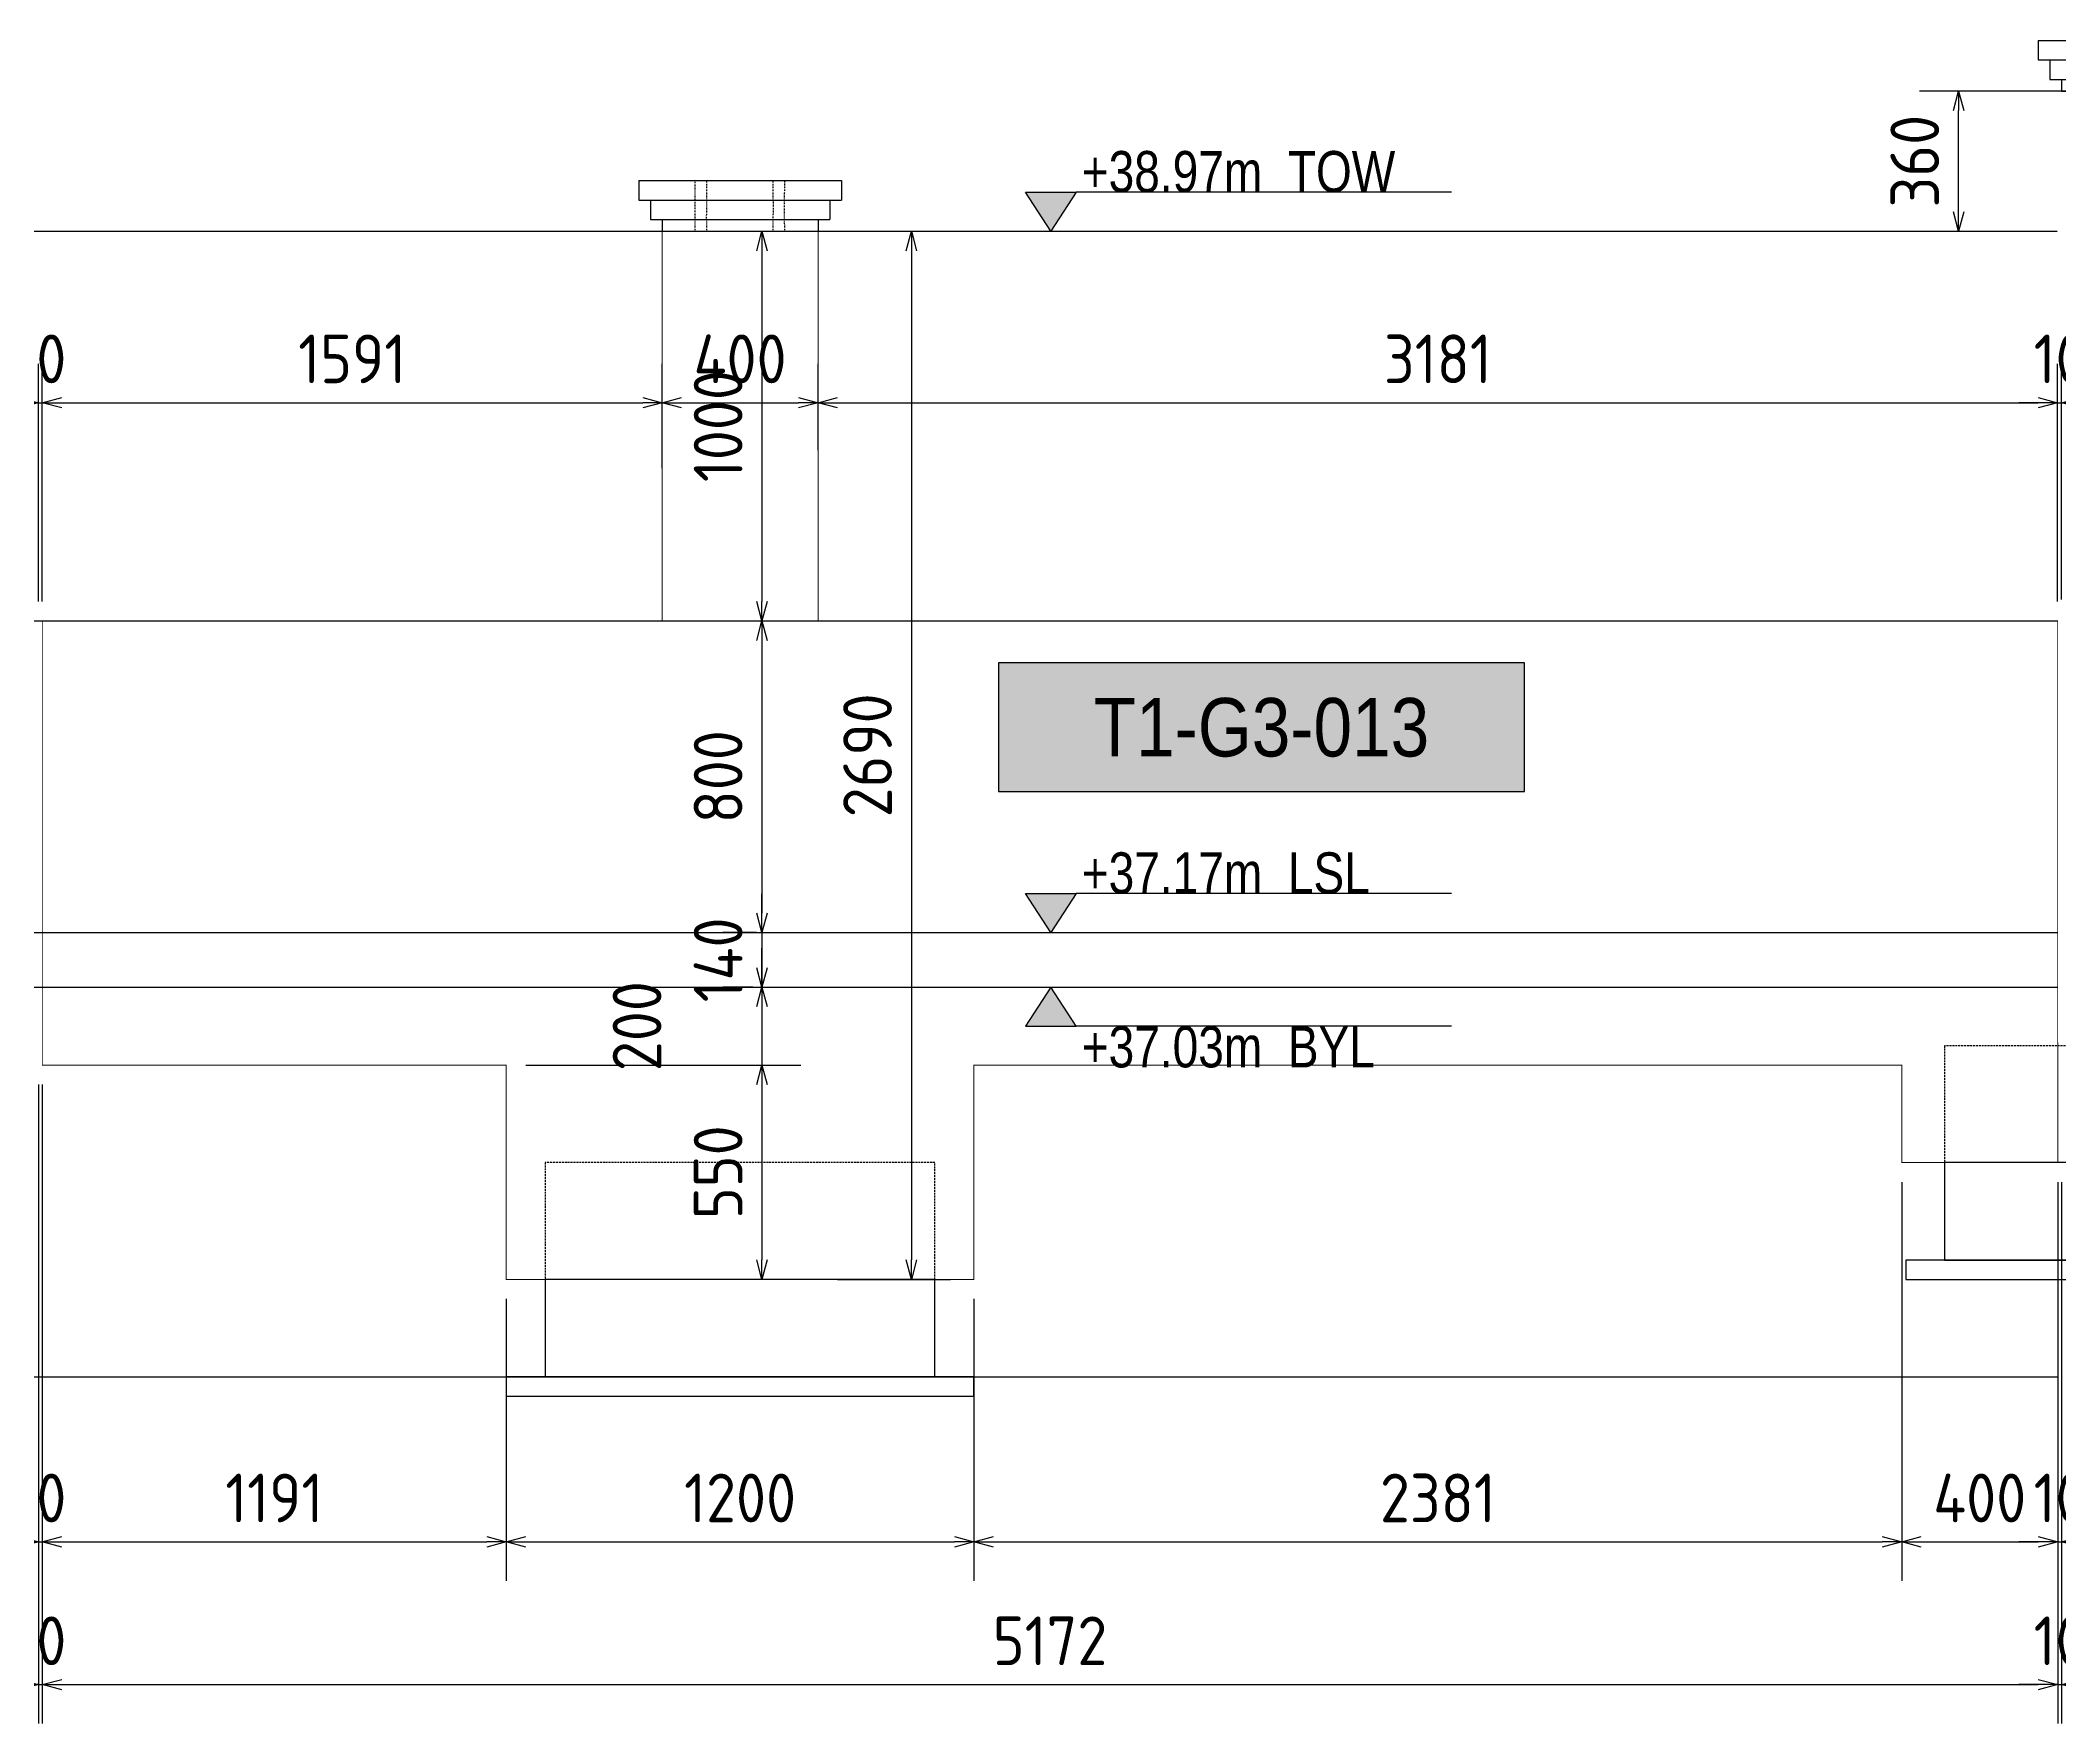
# Model space of a CAD drawing. Header units: centimetres. Extents: x -6122352 to 7132207, y -1694241 to 1947892.
# Drawn here: x 3279548 to 3284730, y 82635 to 86956 of the extents above; entities that cross this region are included whole.
import ezdxf
from ezdxf.enums import TextEntityAlignment as Align

# ---------------------------------------------------------------- set-up
doc = ezdxf.new("R2010")
doc.units = ezdxf.units.CM
doc.header["$MEASUREMENT"] = 0
doc.header["$PDMODE"] = 66
doc.header["$PDSIZE"] = 100
for name, pattern in [('23585-XR-AR-END-SETTING OUT PLAN$0$HIDDEN', [0.375, 0.25, -0.125]), ('DASHED2', [0.375, 0.25, -0.125]), ('DXK_LINE_DOT2', [3.9198, 1.9599, -1.9599])]:
    doc.linetypes.add(name, pattern=pattern)
for name, color, linetype in [('@MI-TYPE-01', 30, 'Continuous'), ('JML-Dimension', 1, 'Continuous'), ('PANEL-TAGS', 7, 'Continuous'), ('SECTION', 130, 'Continuous')]:
    doc.layers.add(name, color=color, linetype=linetype)
doc.styles.add('PANELTAG_STYLE', font='arial.ttf')
doc.styles.add('Schueco-BEMSTIL', font='isocpeur.ttf', dxfattribs={"width": 0.9})
doc.styles.add('txt-Pisa-std', font='arial.ttf', dxfattribs={"width": 0.8})
doc.dimstyles.new('MI- JWC-TXT-2.5 MM', dxfattribs={"dimscale": 1.5, "dimtxt": 2.5, "dimasz": 1, "dimexe": 2, "dimexo": 1, "dimgap": 1, "dimtad": 1, "dimdec": 0, "dimdsep": 46, "dimtxsty": 'Schueco-BEMSTIL', "dimblk": 'OPEN30', "dimcen": 0, "dimdle": 2, "dimclrd": 140, "dimclre": 8, "dimclrt": 40, "dimadec": 0, "dimazin": 2, "dimtfac": 1, "dimtdec": 0, "dimtix": 1, "dimtmove": 2, "dimatfit": 3, "dimldrblk": 'OPEN', "dimfxl": 2, "dimlwd": -1, "dimlwe": -1, "dimarcsym": 0})

# ---------------------------------------------------------------- blocks, each defined once
blk = doc.blocks.new('*U2058')
at = {"layer": 'JML-Dimension'}
h = blk.add_hatch(color=10, dxfattribs=at)
h.dxf.hatch_style = 1
h.paths.add_polyline_path([(0, 0), (-1.54, 2.37), (1.54, 2.37)])
blk.add_line((24.31, 2.37), (1.54, 2.37), dxfattribs=at)
blk.add_lwpolyline([(0, 0), (-1.54, 2.37), (1.54, 2.37), (0, 0)], dxfattribs=at)
at = {"color": 5, "style": 'txt-Pisa-std', "width": 0.8}
blk.add_attdef('+0.0', text='', height=2.5, dxfattribs=at).set_placement((1.87, 2.37), align=Align.BOTTOM_LEFT)
blk = doc.blocks.new('T1-FOOTING ELEVATION')
at = {"color": 9}
blk.add_lwpolyline([(-600, -250), (600, -250), (600, -300), (-600, -300)], close=True, dxfattribs=at)
at = {"layer": '@MI-TYPE-01', "color": 114, "linetype": '23585-XR-AR-END-SETTING OUT PLAN$0$HIDDEN', "ltscale": 20, "true_color": 0x139b48}
blk.add_lwpolyline([(-500, 0), (-500, 300), (500, 300), (500, 0)], dxfattribs=at)
at = {"layer": '@MI-TYPE-01', "color": 114, "true_color": 0x139b48}
blk.add_lwpolyline([(-500, 0), (500, 0), (500, -250), (-500, -250)], close=True, dxfattribs=at)
blk = doc.blocks.new('_Open30')
at = {"color": 0, "linetype": 'ByBlock', "lineweight": -2}
for p, q in [((-1, 0.27), (0, 0)), ((0, 0), (-1, -0.27)), ((0, 0), (-1, 0))]:
    blk.add_line(p, q, dxfattribs=at)
blk = doc.blocks.new('*D4486')
at = {"layer": '@MI-TYPE-01', "color": 8, "transparency": 16777216}
for p, q in [((3285094.9, 86825.5), (3284370.7, 86825.5)), ((3284503.4, 86465.5), (3284570.7, 86465.5))]:
    blk.add_line(p, q, dxfattribs=at)
at = {"layer": '@MI-TYPE-01', "color": 140, "transparency": 16777216}
blk.add_line((3284470.7, 86515.5), (3284470.7, 86775.5), dxfattribs=at)
at = {"layer": 'Defpoints', "color": 0, "transparency": 16777216}
for p in [(3284470.7, 86825.5), (3285144.9, 86825.5), (3284453.4, 86465.5)]:
    blk.add_point(p, dxfattribs=at)
at = {"layer": '@MI-TYPE-01', "color": 140, "transparency": 16777216, "xscale": 50, "yscale": 50, "zscale": 50}
for p, rotation in [((3284470.7, 86825.5), 90), ((3284470.7, 86465.5), 270)]:
    blk.add_blockref('_Open30', p, dxfattribs=dict(at, rotation=rotation))
at = {"layer": '@MI-TYPE-01', "color": 40, "transparency": 16777216, "insert": (3284358.2, 86645.5), "char_height": 125, "attachment_point": 5, "rotation": 90, "style": 'Schueco-BEMSTIL'}
blk.add_mtext('360', dxfattribs=at)
blk = doc.blocks.new('_Open')
at = {"color": 0, "linetype": 'ByBlock', "lineweight": -2}
for p, q in [((-1, 0.2), (0, 0)), ((-1, -0.2), (0, 0)), ((0, 0), (-1, 0))]:
    blk.add_line(p, q, dxfattribs=at)
blk = doc.blocks.new('*D4490')
at = {"layer": '@MI-TYPE-01', "color": 8, "transparency": 16777216}
for p, q in [((3281393.8, 86465.5), (3281499.9, 86465.5)), ((3281393.8, 85465.5), (3281499.9, 85465.5))]:
    blk.add_line(p, q, dxfattribs=at)
at = {"layer": '@MI-TYPE-01', "color": 140, "transparency": 16777216}
blk.add_line((3281399.9, 86415.5), (3281399.9, 85515.5), dxfattribs=at)
at = {"layer": 'Defpoints', "color": 0, "transparency": 16777216}
for p in [(3281343.8, 86465.5), (3281343.8, 85465.5), (3281399.9, 85465.5)]:
    blk.add_point(p, dxfattribs=at)
at = {"layer": '@MI-TYPE-01', "color": 140, "transparency": 16777216, "xscale": 50, "yscale": 50, "zscale": 50}
for p, rotation in [((3281399.9, 86465.5), 90), ((3281399.9, 85465.5), 270)]:
    blk.add_blockref('_Open30', p, dxfattribs=dict(at, rotation=rotation))
at = {"layer": '@MI-TYPE-01', "color": 40, "transparency": 16777216, "insert": (3281287.4, 85965.5), "char_height": 125, "attachment_point": 5, "rotation": 90, "style": 'Schueco-BEMSTIL'}
blk.add_mtext('1000', dxfattribs=at)
blk = doc.blocks.new('*D4492')
at = {"layer": '@MI-TYPE-01', "color": 8, "transparency": 16777216}
for p, q in [((3281393.8, 85465.5), (3281499.9, 85465.5)), ((3281386.2, 84665.5), (3281299.9, 84665.5))]:
    blk.add_line(p, q, dxfattribs=at)
at = {"layer": '@MI-TYPE-01', "color": 140, "transparency": 16777216}
blk.add_line((3281399.9, 85415.5), (3281399.9, 84715.5), dxfattribs=at)
at = {"layer": 'Defpoints', "color": 0, "transparency": 16777216}
for p in [(3281343.8, 85465.5), (3281399.9, 84665.5), (3281436.2, 84665.5)]:
    blk.add_point(p, dxfattribs=at)
at = {"layer": '@MI-TYPE-01', "color": 140, "transparency": 16777216, "xscale": 50, "yscale": 50, "zscale": 50}
for p, rotation in [((3281399.9, 85465.5), 90), ((3281399.9, 84665.5), 270)]:
    blk.add_blockref('_Open30', p, dxfattribs=dict(at, rotation=rotation))
at = {"layer": '@MI-TYPE-01', "color": 40, "transparency": 16777216, "insert": (3281287.4, 85065.5), "char_height": 125, "attachment_point": 5, "rotation": 90, "style": 'Schueco-BEMSTIL'}
blk.add_mtext('800', dxfattribs=at)
blk = doc.blocks.new('*D4493')
at = {"layer": '@MI-TYPE-01', "color": 140, "transparency": 16777216}
for p, q in [((3281399.9, 84715.5), (3281399.9, 84765.5)), ((3281399.9, 84665.5), (3281399.9, 84525.5)), ((3281399.9, 84475.5), (3281399.9, 84425.5))]:
    blk.add_line(p, q, dxfattribs=at)
at = {"layer": '@MI-TYPE-01', "color": 8, "transparency": 16777216}
for p, q in [((3281386.2, 84665.5), (3281299.9, 84665.5)), ((3281376.4, 84525.5), (3281299.9, 84525.5))]:
    blk.add_line(p, q, dxfattribs=at)
at = {"layer": 'Defpoints', "color": 0, "transparency": 16777216}
for p in [(3281436.2, 84665.5), (3281399.9, 84525.5), (3281426.4, 84525.5)]:
    blk.add_point(p, dxfattribs=at)
at = {"layer": '@MI-TYPE-01', "color": 140, "transparency": 16777216, "xscale": 50, "yscale": 50, "zscale": 50}
for p, rotation in [((3281399.9, 84665.5), 270), ((3281399.9, 84525.5), 90)]:
    blk.add_blockref('_Open30', p, dxfattribs=dict(at, rotation=rotation))
at = {"layer": '@MI-TYPE-01', "color": 40, "transparency": 16777216, "insert": (3281287.4, 84595.5), "char_height": 125, "attachment_point": 5, "rotation": 90, "style": 'Schueco-BEMSTIL'}
blk.add_mtext('140', dxfattribs=at)
blk = doc.blocks.new('*D4494')
at = {"layer": '@MI-TYPE-01', "color": 140, "transparency": 16777216}
for p, q in [((3281399.9, 84575.5), (3281399.9, 84625.5)), ((3281399.9, 84525.5), (3281399.9, 84325.5)), ((3281399.9, 84275.5), (3281399.9, 84225.5))]:
    blk.add_line(p, q, dxfattribs=at)
at = {"layer": '@MI-TYPE-01', "color": 8, "transparency": 16777216}
for p, q in [((3281376.4, 84525.5), (3281299.9, 84525.5)), ((3280793.8, 84325.5), (3281499.9, 84325.5))]:
    blk.add_line(p, q, dxfattribs=at)
at = {"layer": 'Defpoints', "color": 0, "transparency": 16777216}
for p in [(3281426.4, 84525.5), (3280743.8, 84325.5), (3281399.9, 84325.5)]:
    blk.add_point(p, dxfattribs=at)
at = {"layer": '@MI-TYPE-01', "color": 140, "transparency": 16777216, "xscale": 50, "yscale": 50, "zscale": 50}
for p, rotation in [((3281399.9, 84525.5), 270), ((3281399.9, 84325.5), 90)]:
    blk.add_blockref('_Open30', p, dxfattribs=dict(at, rotation=rotation))
at = {"layer": '@MI-TYPE-01', "color": 40, "transparency": 16777216, "insert": (3281079.3, 84425.5), "char_height": 125, "attachment_point": 5, "rotation": 90, "style": 'Schueco-BEMSTIL'}
blk.add_mtext('200', dxfattribs=at)
blk = doc.blocks.new('*D4495')
at = {"layer": '@MI-TYPE-01', "color": 8, "transparency": 16777216}
for p, q in [((3280793.8, 84325.5), (3281499.9, 84325.5)), ((3281380.6, 83775.5), (3281299.9, 83775.5))]:
    blk.add_line(p, q, dxfattribs=at)
at = {"layer": '@MI-TYPE-01', "color": 140, "transparency": 16777216}
blk.add_line((3281399.9, 84275.5), (3281399.9, 83825.5), dxfattribs=at)
at = {"layer": 'Defpoints', "color": 0, "transparency": 16777216}
for p in [(3280743.8, 84325.5), (3281399.9, 83775.5), (3281430.6, 83775.5)]:
    blk.add_point(p, dxfattribs=at)
at = {"layer": '@MI-TYPE-01', "color": 140, "transparency": 16777216, "xscale": 50, "yscale": 50, "zscale": 50}
for p, rotation in [((3281399.9, 84325.5), 90), ((3281399.9, 83775.5), 270)]:
    blk.add_blockref('_Open30', p, dxfattribs=dict(at, rotation=rotation))
at = {"layer": '@MI-TYPE-01', "color": 40, "transparency": 16777216, "insert": (3281287.4, 84050.5), "char_height": 125, "attachment_point": 5, "rotation": 90, "style": 'Schueco-BEMSTIL'}
blk.add_mtext('550', dxfattribs=at)
blk = doc.blocks.new('*D4496')
at = {"layer": '@MI-TYPE-01', "color": 8, "transparency": 16777216}
for p, q in [((3281593.8, 86465.5), (3281883.4, 86465.5)), ((3281593.8, 83775.5), (3281883.4, 83775.5))]:
    blk.add_line(p, q, dxfattribs=at)
at = {"layer": '@MI-TYPE-01', "color": 140, "transparency": 16777216}
blk.add_line((3281783.4, 86415.5), (3281783.4, 83825.5), dxfattribs=at)
at = {"layer": 'Defpoints', "color": 0, "transparency": 16777216}
for p in [(3281543.8, 86465.5), (3281543.8, 83775.5), (3281783.4, 83775.5)]:
    blk.add_point(p, dxfattribs=at)
at = {"layer": '@MI-TYPE-01', "color": 140, "transparency": 16777216, "xscale": 50, "yscale": 50, "zscale": 50}
for p, rotation in [((3281783.4, 86465.5), 90), ((3281783.4, 83775.5), 270)]:
    blk.add_blockref('_Open30', p, dxfattribs=dict(at, rotation=rotation))
at = {"layer": '@MI-TYPE-01', "color": 40, "transparency": 16777216, "insert": (3281670.9, 85120.5), "char_height": 125, "attachment_point": 5, "rotation": 90, "style": 'Schueco-BEMSTIL'}
blk.add_mtext('2690', dxfattribs=at)
blk = doc.blocks.new('*D4522')
at = {"layer": '@MI-TYPE-01', "color": 8, "transparency": 16777216}
for p, q in [((3279543.2, 84275.5), (3279543.2, 83002)), ((3279553.2, 84275.5), (3279553.2, 83002))]:
    blk.add_line(p, q, dxfattribs=at)
at = {"layer": '@MI-TYPE-01', "color": 140, "transparency": 16777216}
for p, q in [((3279493.2, 83102), (3279443.2, 83102)), ((3279543.2, 83102), (3279553.2, 83102)), ((3279603.2, 83102), (3279653.2, 83102))]:
    blk.add_line(p, q, dxfattribs=at)
at = {"layer": 'Defpoints', "color": 0, "transparency": 16777216}
for p in [(3279543.2, 84325.5), (3279553.2, 84325.5), (3279553.2, 83102)]:
    blk.add_point(p, dxfattribs=at)
at = {"layer": '@MI-TYPE-01', "color": 140, "transparency": 16777216, "xscale": 50, "yscale": 50, "zscale": 50}
blk.add_blockref('_Open30', (3279543.2, 83102), dxfattribs=at)
at = {"layer": '@MI-TYPE-01', "color": 140, "transparency": 16777216, "xscale": 50, "yscale": 50, "zscale": 50, "rotation": 180}
blk.add_blockref('_Open30', (3279553.2, 83102), dxfattribs=at)
at = {"layer": '@MI-TYPE-01', "color": 40, "transparency": 16777216, "insert": (3279548.2, 83214.5), "char_height": 125, "attachment_point": 5, "style": 'Schueco-BEMSTIL'}
blk.add_mtext('10', dxfattribs=at)
blk = doc.blocks.new('*D4523')
at = {"layer": '@MI-TYPE-01', "color": 8, "transparency": 16777216}
for p, q in [((3279553.2, 84275.5), (3279553.2, 83002)), ((3280743.8, 83725.5), (3280743.8, 83002))]:
    blk.add_line(p, q, dxfattribs=at)
at = {"layer": '@MI-TYPE-01', "color": 140, "transparency": 16777216}
blk.add_line((3279603.2, 83102), (3280693.8, 83102), dxfattribs=at)
at = {"layer": 'Defpoints', "color": 0, "transparency": 16777216}
for p in [(3279553.2, 84325.5), (3280743.8, 83775.5), (3280743.8, 83102)]:
    blk.add_point(p, dxfattribs=at)
at = {"layer": '@MI-TYPE-01', "color": 140, "transparency": 16777216, "xscale": 50, "yscale": 50, "zscale": 50, "rotation": 180}
blk.add_blockref('_Open30', (3279553.2, 83102), dxfattribs=at)
at = {"layer": '@MI-TYPE-01', "color": 140, "transparency": 16777216, "xscale": 50, "yscale": 50, "zscale": 50}
blk.add_blockref('_Open30', (3280743.8, 83102), dxfattribs=at)
at = {"layer": '@MI-TYPE-01', "color": 40, "transparency": 16777216, "insert": (3280148.5, 83214.5), "char_height": 125, "attachment_point": 5, "style": 'Schueco-BEMSTIL'}
blk.add_mtext('1191', dxfattribs=at)
blk = doc.blocks.new('*D4524')
at = {"layer": '@MI-TYPE-01', "color": 8, "transparency": 16777216}
for p, q in [((3280743.8, 83725.5), (3280743.8, 83002)), ((3281943.8, 83725.5), (3281943.8, 83002))]:
    blk.add_line(p, q, dxfattribs=at)
at = {"layer": '@MI-TYPE-01', "color": 140, "transparency": 16777216}
blk.add_line((3280793.8, 83102), (3281893.8, 83102), dxfattribs=at)
at = {"layer": 'Defpoints', "color": 0, "transparency": 16777216}
for p in [(3280743.8, 83775.5), (3281943.8, 83775.5), (3281943.8, 83102)]:
    blk.add_point(p, dxfattribs=at)
at = {"layer": '@MI-TYPE-01', "color": 140, "transparency": 16777216, "xscale": 50, "yscale": 50, "zscale": 50, "rotation": 180}
blk.add_blockref('_Open30', (3280743.8, 83102), dxfattribs=at)
at = {"layer": '@MI-TYPE-01', "color": 140, "transparency": 16777216, "xscale": 50, "yscale": 50, "zscale": 50}
blk.add_blockref('_Open30', (3281943.8, 83102), dxfattribs=at)
at = {"layer": '@MI-TYPE-01', "color": 40, "transparency": 16777216, "insert": (3281343.8, 83214.5), "char_height": 125, "attachment_point": 5, "style": 'Schueco-BEMSTIL'}
blk.add_mtext('1200', dxfattribs=at)
blk = doc.blocks.new('*D4525')
at = {"layer": '@MI-TYPE-01', "color": 8, "transparency": 16777216}
for p, q in [((3284324.9, 84025.2), (3284324.9, 83002)), ((3281943.8, 83725.5), (3281943.8, 83002))]:
    blk.add_line(p, q, dxfattribs=at)
at = {"layer": '@MI-TYPE-01', "color": 140, "transparency": 16777216}
blk.add_line((3281993.8, 83102), (3284274.9, 83102), dxfattribs=at)
at = {"layer": 'Defpoints', "color": 0, "transparency": 16777216}
for p in [(3284324.9, 84075.2), (3281943.8, 83775.5), (3284324.9, 83102)]:
    blk.add_point(p, dxfattribs=at)
at = {"layer": '@MI-TYPE-01', "color": 140, "transparency": 16777216, "xscale": 50, "yscale": 50, "zscale": 50, "rotation": 180}
blk.add_blockref('_Open30', (3281943.8, 83102), dxfattribs=at)
at = {"layer": '@MI-TYPE-01', "color": 140, "transparency": 16777216, "xscale": 50, "yscale": 50, "zscale": 50}
blk.add_blockref('_Open30', (3284324.9, 83102), dxfattribs=at)
at = {"layer": '@MI-TYPE-01', "color": 40, "transparency": 16777216, "insert": (3283134.4, 83214.5), "char_height": 125, "attachment_point": 5, "style": 'Schueco-BEMSTIL'}
blk.add_mtext('2381', dxfattribs=at)
blk = doc.blocks.new('*D4526')
at = {"layer": '@MI-TYPE-01', "color": 8, "transparency": 16777216}
for p, q in [((3284324.9, 84025.2), (3284324.9, 83002)), ((3284725, 84025.2), (3284725, 83002))]:
    blk.add_line(p, q, dxfattribs=at)
at = {"layer": '@MI-TYPE-01', "color": 140, "transparency": 16777216}
blk.add_line((3284374.9, 83102), (3284675, 83102), dxfattribs=at)
at = {"layer": 'Defpoints', "color": 0, "transparency": 16777216}
for p in [(3284324.9, 84075.2), (3284725, 84075.2), (3284725, 83102)]:
    blk.add_point(p, dxfattribs=at)
at = {"layer": '@MI-TYPE-01', "color": 140, "transparency": 16777216, "xscale": 50, "yscale": 50, "zscale": 50, "rotation": 180}
blk.add_blockref('_Open30', (3284324.9, 83102), dxfattribs=at)
at = {"layer": '@MI-TYPE-01', "color": 140, "transparency": 16777216, "xscale": 50, "yscale": 50, "zscale": 50}
blk.add_blockref('_Open30', (3284725, 83102), dxfattribs=at)
at = {"layer": '@MI-TYPE-01', "color": 40, "transparency": 16777216, "insert": (3284524.9, 83214.5), "char_height": 125, "attachment_point": 5, "style": 'Schueco-BEMSTIL'}
blk.add_mtext('400', dxfattribs=at)
blk = doc.blocks.new('*D4527')
at = {"layer": '@MI-TYPE-01', "color": 8, "transparency": 16777216}
for p, q in [((3284725, 84025.2), (3284725, 83002)), ((3284734.9, 84025.2), (3284734.9, 83002))]:
    blk.add_line(p, q, dxfattribs=at)
at = {"layer": '@MI-TYPE-01', "color": 140, "transparency": 16777216}
for p, q in [((3284675, 83102), (3284625, 83102)), ((3284725, 83102), (3284734.9, 83102)), ((3284784.9, 83102), (3284834.9, 83102))]:
    blk.add_line(p, q, dxfattribs=at)
at = {"layer": 'Defpoints', "color": 0, "transparency": 16777216}
for p in [(3284725, 84075.2), (3284734.9, 84075.2), (3284734.9, 83102)]:
    blk.add_point(p, dxfattribs=at)
at = {"layer": '@MI-TYPE-01', "color": 140, "transparency": 16777216, "xscale": 50, "yscale": 50, "zscale": 50}
blk.add_blockref('_Open30', (3284725, 83102), dxfattribs=at)
at = {"layer": '@MI-TYPE-01', "color": 140, "transparency": 16777216, "xscale": 50, "yscale": 50, "zscale": 50, "rotation": 180}
blk.add_blockref('_Open30', (3284734.9, 83102), dxfattribs=at)
at = {"layer": '@MI-TYPE-01', "color": 40, "transparency": 16777216, "insert": (3284729.9, 83214.5), "char_height": 125, "attachment_point": 5, "style": 'Schueco-BEMSTIL'}
blk.add_mtext('10', dxfattribs=at)
blk = doc.blocks.new('*D4546')
at = {"layer": '@MI-TYPE-01', "color": 8, "transparency": 16777216}
for p, q in [((3279543.2, 84275.5), (3279543.2, 82635.4)), ((3279553.2, 84275.5), (3279553.2, 82635.4))]:
    blk.add_line(p, q, dxfattribs=at)
at = {"layer": '@MI-TYPE-01', "color": 140, "transparency": 16777216}
for p, q in [((3279493.2, 82735.4), (3279443.2, 82735.4)), ((3279543.2, 82735.4), (3279553.2, 82735.4)), ((3279603.2, 82735.4), (3279653.2, 82735.4))]:
    blk.add_line(p, q, dxfattribs=at)
at = {"layer": 'Defpoints', "color": 0, "transparency": 16777216}
for p in [(3279543.2, 84325.5), (3279553.2, 84325.5), (3279553.2, 82735.4)]:
    blk.add_point(p, dxfattribs=at)
at = {"layer": '@MI-TYPE-01', "color": 140, "transparency": 16777216, "xscale": 50, "yscale": 50, "zscale": 50}
blk.add_blockref('_Open30', (3279543.2, 82735.4), dxfattribs=at)
at = {"layer": '@MI-TYPE-01', "color": 140, "transparency": 16777216, "xscale": 50, "yscale": 50, "zscale": 50, "rotation": 180}
blk.add_blockref('_Open30', (3279553.2, 82735.4), dxfattribs=at)
at = {"layer": '@MI-TYPE-01', "color": 40, "transparency": 16777216, "insert": (3279548.2, 82847.9), "char_height": 125, "attachment_point": 5, "style": 'Schueco-BEMSTIL'}
blk.add_mtext('10', dxfattribs=at)
blk = doc.blocks.new('*D4547')
at = {"layer": '@MI-TYPE-01', "color": 8, "transparency": 16777216}
for p, q in [((3279553.2, 84275.5), (3279553.2, 82635.4)), ((3284725, 84025.2), (3284725, 82635.4))]:
    blk.add_line(p, q, dxfattribs=at)
at = {"layer": '@MI-TYPE-01', "color": 140, "transparency": 16777216}
blk.add_line((3279603.2, 82735.4), (3284675, 82735.4), dxfattribs=at)
at = {"layer": 'Defpoints', "color": 0, "transparency": 16777216}
for p in [(3279553.2, 84325.5), (3284725, 84075.2), (3284725, 82735.4)]:
    blk.add_point(p, dxfattribs=at)
at = {"layer": '@MI-TYPE-01', "color": 140, "transparency": 16777216, "xscale": 50, "yscale": 50, "zscale": 50, "rotation": 180}
blk.add_blockref('_Open30', (3279553.2, 82735.4), dxfattribs=at)
at = {"layer": '@MI-TYPE-01', "color": 140, "transparency": 16777216, "xscale": 50, "yscale": 50, "zscale": 50}
blk.add_blockref('_Open30', (3284725, 82735.4), dxfattribs=at)
at = {"layer": '@MI-TYPE-01', "color": 40, "transparency": 16777216, "insert": (3282139.1, 82847.9), "char_height": 125, "attachment_point": 5, "style": 'Schueco-BEMSTIL'}
blk.add_mtext('5172', dxfattribs=at)
blk = doc.blocks.new('*D4548')
at = {"layer": '@MI-TYPE-01', "color": 8, "transparency": 16777216}
for p, q in [((3284725, 84025.2), (3284725, 82635.4)), ((3284734.9, 84025.2), (3284734.9, 82635.4))]:
    blk.add_line(p, q, dxfattribs=at)
at = {"layer": '@MI-TYPE-01', "color": 140, "transparency": 16777216}
for p, q in [((3284675, 82735.4), (3284625, 82735.4)), ((3284725, 82735.4), (3284734.9, 82735.4)), ((3284784.9, 82735.4), (3284834.9, 82735.4))]:
    blk.add_line(p, q, dxfattribs=at)
at = {"layer": 'Defpoints', "color": 0, "transparency": 16777216}
for p in [(3284725, 84075.2), (3284734.9, 84075.2), (3284734.9, 82735.4)]:
    blk.add_point(p, dxfattribs=at)
at = {"layer": '@MI-TYPE-01', "color": 140, "transparency": 16777216, "xscale": 50, "yscale": 50, "zscale": 50}
blk.add_blockref('_Open30', (3284725, 82735.4), dxfattribs=at)
at = {"layer": '@MI-TYPE-01', "color": 140, "transparency": 16777216, "xscale": 50, "yscale": 50, "zscale": 50, "rotation": 180}
blk.add_blockref('_Open30', (3284734.9, 82735.4), dxfattribs=at)
at = {"layer": '@MI-TYPE-01', "color": 40, "transparency": 16777216, "insert": (3284729.9, 82847.9), "char_height": 125, "attachment_point": 5, "style": 'Schueco-BEMSTIL'}
blk.add_mtext('10', dxfattribs=at)
blk = doc.blocks.new('PANELTAG')
at = {"layer": 'PANEL-TAGS', "color": 1}
blk.add_lwpolyline([(-13.5, -3.3), (13.5, -3.3), (13.5, 3.3), (-13.5, 3.3)], close=True, dxfattribs=at)
at = {"layer": 'PANEL-TAGS', "color": 40, "true_color": 0xffd700}
blk.add_solid([(-13.5, -3.3), (13.5, -3.3), (-13.5, 3.3), (13.5, 3.3)], dxfattribs=at)
at = {"layer": 'PANEL-TAGS', "color": 5, "style": 'PANELTAG_STYLE', "width": 0.85}
blk.add_attdef('TAGNO', text='', height=3, dxfattribs=at).set_placement((0, 0), align=Align.MIDDLE)
blk = doc.blocks.new('*D4666')
at = {"layer": '@MI-TYPE-01', "color": 8, "transparency": 16777216}
for p, q in [((3279543.2, 85515.5), (3279543.2, 86125.6)), ((3279553.2, 85515.5), (3279553.2, 86125.6))]:
    blk.add_line(p, q, dxfattribs=at)
at = {"layer": '@MI-TYPE-01', "color": 140, "transparency": 16777216}
for p, q in [((3279493.2, 86025.6), (3279443.2, 86025.6)), ((3279543.2, 86025.6), (3279553.2, 86025.6)), ((3279603.2, 86025.6), (3279653.2, 86025.6))]:
    blk.add_line(p, q, dxfattribs=at)
at = {"layer": 'Defpoints', "color": 0, "transparency": 16777216}
for p in [(3279553.2, 86025.6), (3279543.2, 85465.5), (3279553.2, 85465.5)]:
    blk.add_point(p, dxfattribs=at)
at = {"layer": '@MI-TYPE-01', "color": 140, "transparency": 16777216, "xscale": 50, "yscale": 50, "zscale": 50}
blk.add_blockref('_Open30', (3279543.2, 86025.6), dxfattribs=at)
at = {"layer": '@MI-TYPE-01', "color": 140, "transparency": 16777216, "xscale": 50, "yscale": 50, "zscale": 50, "rotation": 180}
blk.add_blockref('_Open30', (3279553.2, 86025.6), dxfattribs=at)
at = {"layer": '@MI-TYPE-01', "color": 40, "transparency": 16777216, "insert": (3279548.2, 86138.1), "char_height": 125, "attachment_point": 5, "style": 'Schueco-BEMSTIL'}
blk.add_mtext('10', dxfattribs=at)
blk = doc.blocks.new('*D4667')
at = {"layer": '@MI-TYPE-01', "color": 8, "transparency": 16777216}
for p, q in [((3279553.2, 85515.5), (3279553.2, 86125.6)), ((3281143.8, 85857.6), (3281143.8, 86125.6))]:
    blk.add_line(p, q, dxfattribs=at)
at = {"layer": '@MI-TYPE-01', "color": 140, "transparency": 16777216}
blk.add_line((3279603.2, 86025.6), (3281093.8, 86025.6), dxfattribs=at)
at = {"layer": 'Defpoints', "color": 0, "transparency": 16777216}
for p in [(3281143.8, 86025.6), (3281143.8, 85807.6), (3279553.2, 85465.5)]:
    blk.add_point(p, dxfattribs=at)
at = {"layer": '@MI-TYPE-01', "color": 140, "transparency": 16777216, "xscale": 50, "yscale": 50, "zscale": 50, "rotation": 180}
blk.add_blockref('_Open30', (3279553.2, 86025.6), dxfattribs=at)
at = {"layer": '@MI-TYPE-01', "color": 140, "transparency": 16777216, "xscale": 50, "yscale": 50, "zscale": 50}
blk.add_blockref('_Open30', (3281143.8, 86025.6), dxfattribs=at)
at = {"layer": '@MI-TYPE-01', "color": 40, "transparency": 16777216, "insert": (3280348.5, 86138.1), "char_height": 125, "attachment_point": 5, "style": 'Schueco-BEMSTIL'}
blk.add_mtext('1591', dxfattribs=at)
blk = doc.blocks.new('*D4668')
at = {"layer": '@MI-TYPE-01', "color": 8, "transparency": 16777216}
for p, q in [((3281143.8, 85857.6), (3281143.8, 86125.6)), ((3281543.8, 85903.8), (3281543.8, 86125.6))]:
    blk.add_line(p, q, dxfattribs=at)
at = {"layer": '@MI-TYPE-01', "color": 140, "transparency": 16777216}
blk.add_line((3281193.8, 86025.6), (3281493.8, 86025.6), dxfattribs=at)
at = {"layer": 'Defpoints', "color": 0, "transparency": 16777216}
for p in [(3281543.8, 86025.6), (3281543.8, 85853.8), (3281143.8, 85807.6)]:
    blk.add_point(p, dxfattribs=at)
at = {"layer": '@MI-TYPE-01', "color": 140, "transparency": 16777216, "xscale": 50, "yscale": 50, "zscale": 50, "rotation": 180}
blk.add_blockref('_Open30', (3281143.8, 86025.6), dxfattribs=at)
at = {"layer": '@MI-TYPE-01', "color": 140, "transparency": 16777216, "xscale": 50, "yscale": 50, "zscale": 50}
blk.add_blockref('_Open30', (3281543.8, 86025.6), dxfattribs=at)
at = {"layer": '@MI-TYPE-01', "color": 40, "transparency": 16777216, "insert": (3281343.8, 86138.1), "char_height": 125, "attachment_point": 5, "style": 'Schueco-BEMSTIL'}
blk.add_mtext('400', dxfattribs=at)
blk = doc.blocks.new('*D4669')
at = {"layer": '@MI-TYPE-01', "color": 8, "transparency": 16777216}
for p, q in [((3281543.8, 85903.8), (3281543.8, 86125.6)), ((3284724.9, 85515.5), (3284724.9, 86125.6))]:
    blk.add_line(p, q, dxfattribs=at)
at = {"layer": '@MI-TYPE-01', "color": 140, "transparency": 16777216}
blk.add_line((3281593.8, 86025.6), (3284674.9, 86025.6), dxfattribs=at)
at = {"layer": 'Defpoints', "color": 0, "transparency": 16777216}
for p in [(3284724.9, 86025.6), (3281543.8, 85853.8), (3284724.9, 85465.5)]:
    blk.add_point(p, dxfattribs=at)
at = {"layer": '@MI-TYPE-01', "color": 140, "transparency": 16777216, "xscale": 50, "yscale": 50, "zscale": 50, "rotation": 180}
blk.add_blockref('_Open30', (3281543.8, 86025.6), dxfattribs=at)
at = {"layer": '@MI-TYPE-01', "color": 140, "transparency": 16777216, "xscale": 50, "yscale": 50, "zscale": 50}
blk.add_blockref('_Open30', (3284724.9, 86025.6), dxfattribs=at)
at = {"layer": '@MI-TYPE-01', "color": 40, "transparency": 16777216, "insert": (3283134.4, 86138.1), "char_height": 125, "attachment_point": 5, "style": 'Schueco-BEMSTIL'}
blk.add_mtext('3181', dxfattribs=at)
blk = doc.blocks.new('*D4670')
at = {"layer": '@MI-TYPE-01', "color": 8, "transparency": 16777216}
for p, q in [((3284724.9, 85515.5), (3284724.9, 86125.6)), ((3284734.9, 85520.4), (3284734.9, 86125.6))]:
    blk.add_line(p, q, dxfattribs=at)
at = {"layer": '@MI-TYPE-01', "color": 140, "transparency": 16777216}
for p, q in [((3284674.9, 86025.6), (3284624.9, 86025.6)), ((3284724.9, 86025.6), (3284734.9, 86025.6)), ((3284784.9, 86025.6), (3284834.9, 86025.6))]:
    blk.add_line(p, q, dxfattribs=at)
at = {"layer": 'Defpoints', "color": 0, "transparency": 16777216}
for p in [(3284734.9, 86025.6), (3284724.9, 85465.5), (3284734.9, 85470.4)]:
    blk.add_point(p, dxfattribs=at)
at = {"layer": '@MI-TYPE-01', "color": 140, "transparency": 16777216, "xscale": 50, "yscale": 50, "zscale": 50}
blk.add_blockref('_Open30', (3284724.9, 86025.6), dxfattribs=at)
at = {"layer": '@MI-TYPE-01', "color": 140, "transparency": 16777216, "xscale": 50, "yscale": 50, "zscale": 50, "rotation": 180}
blk.add_blockref('_Open30', (3284734.9, 86025.6), dxfattribs=at)
at = {"layer": '@MI-TYPE-01', "color": 40, "transparency": 16777216, "insert": (3284729.9, 86138.1), "char_height": 125, "attachment_point": 5, "style": 'Schueco-BEMSTIL'}
blk.add_mtext('10', dxfattribs=at)
blk = doc.blocks.new('COPING')
at = {"color": 144, "linetype": 'Continuous', "true_color": 0x1571b2}
for p, q in [((-40577.1, 19537.3), (-40057.1, 19537.3)), ((-40577.1, 19537.3), (-40577.1, 19487.3)), ((-40057.1, 19537.3), (-40057.1, 19487.3)), ((-40577.1, 19487.3), (-40057.1, 19487.3)), ((-40547.1, 19487.3), (-40547.1, 19437.3)), ((-40087.1, 19487.3), (-40087.1, 19437.3)), ((-40547.1, 19437.3), (-40087.1, 19437.3)), ((-40517.1, 19437.3), (-40517.1, 19407.3)), ((-40117.1, 19437.3), (-40117.1, 19407.3)), ((-40517.1, 19407.3), (-40117.1, 19407.3))]:
    blk.add_line(p, q, dxfattribs=at)
at = {"color": 144, "linetype": 'DXK_LINE_DOT2', "true_color": 0x1571b2}
for p, q in [((-40432.1, 19437.3), (-40432.1, 19537.3)), ((-40402.1, 19487.3), (-40402.1, 19537.3)), ((-40232.1, 19487.3), (-40232.1, 19537.3)), ((-40203.1, 19487.3), (-40202.1, 19537.3)), ((-40403.1, 19437.9), (-40402.1, 19487)), ((-40232.1, 19437.6), (-40231.1, 19486.8)), ((-40203.1, 19438.4), (-40203.1, 19486.5)), ((-40432.1, 19407.3), (-40432.1, 19437.3)), ((-40402.1, 19407.3), (-40402.1, 19437.3)), ((-40232.1, 19407.3), (-40232.1, 19437.3)), ((-40202.1, 19407.3), (-40203.1, 19437.3))]:
    blk.add_line(p, q, dxfattribs=at)

msp = doc.modelspace()

# ---------------------------------------------------------------- linework, layer by layer
at = {"color": 160, "linetype": 'DASHED2', "ltscale": 5}
for points in [[(3266130.0352, 86465.54021), (3284724.91565, 86465.54021)], [(3266130.0352, 85465.54021), (3284724.91565, 85465.54021)], [(3266130.0352, 84665.54021), (3284724.91565, 84665.54021)], [(3266130.0352, 84525.54021), (3284724.91565, 84525.54021)], [(3266130.0352, 83525.54021), (3284724.91565, 83525.54021)]]:
    msp.add_lwpolyline(points, dxfattribs=at)
at = {"layer": '@MI-TYPE-01', "color": 30}
msp.add_line((3283509.65177, 85465.54021), (3284724.91565, 85465.54021), dxfattribs=at)
at = {"layer": '@MI-TYPE-01', "color": 30, "ltscale": 20, "const_width": 2.5}
msp.add_lwpolyline([(3284724.97359, 84225.22875), (3284724.91565, 85465.54021), (3284724.91565, 85465.54021), (3284724.91565, 85465.54021), (3284342.51054, 85465.54021), (3284342.51054, 85465.54021), (3281543.79154, 85465.54021), (3281543.79154, 86465.54021), (3281143.79154, 86465.54021), (3281143.79154, 85465.54021), (3279553.22951, 85465.54021), (3279553.22951, 84325.54021), (3280743.79154, 84325.54021), (3280743.79154, 83775.54021), (3281943.79154, 83775.54021), (3281943.79154, 84325.54021), (3284324.91565, 84325.54021), (3284324.91565, 84075.22875), (3284724.97359, 84075.22875), (3284724.97359, 84225.22875), (3284724.97359, 84225.22875)], dxfattribs=at)

# ---------------------------------------------------------------- block references
for p in [(3325252.02007, 67418.222), (3321660.89595, 67058.22201)]:
    msp.add_blockref('COPING', p)
at = {"layer": '@MI-TYPE-01', "color": 30, "xscale": -1}
for p in [(3284934.91565, 84075.22875), (3281343.79154, 83775.54021)]:
    msp.add_blockref('T1-FOOTING ELEVATION', p, dxfattribs=at)
at = {"layer": 'PANEL-TAGS'}
ref = msp.add_blockref('PANELTAG', (3282681.74178, 85192.65902), dxfattribs=dict(at, xscale=50, yscale=50, zscale=50))
ref.add_attrib('TAGNO', 'T1-G3-013', dxfattribs={"color": 5, "height": 150, "style": 'PANELTAG_STYLE', "width": 0.85}).set_placement((3282681.74178, 85192.65902), align=Align.MIDDLE_CENTER)
at = {"layer": 'SECTION', "color": 6}
ref = msp.add_blockref('*U2058', (3282141.40326, 86465.54021), dxfattribs=dict(at, xscale=42.30147098076819, yscale=42.30147098076819, zscale=42.30147098076819))
ref.add_attrib('+0.0', '+38.97m  TOW', (3282220.53191, 86565.79727), dxfattribs={"layer": 'JML-Dimension', "color": 5, "height": 105.7536775, "style": 'txt-Pisa-std', "width": 0.8})
ref = msp.add_blockref('*U2058', (3282141.40326, 84665.54021), dxfattribs=dict(at, xscale=42.30147098076819, yscale=42.30147098076819, zscale=42.30147098076819))
ref.add_attrib('+0.0', '+37.17m  LSL', (3282220.53191, 84765.79727), dxfattribs={"layer": 'JML-Dimension', "color": 5, "height": 105.7536775, "style": 'txt-Pisa-std', "width": 0.8})
ref = msp.add_blockref('*U2058', (3282141.40326, 84525.54021), dxfattribs=dict(at, xscale=-42.30147098076819, yscale=42.30147098076819, zscale=42.30147098076819, rotation=180))
ref.add_attrib('+0.0', '+37.03m  BYL', (3282220.53191, 84319.6016), dxfattribs={"layer": 'JML-Dimension', "color": 5, "height": 105.7536775, "style": 'txt-Pisa-std', "width": 0.8})

# ---------------------------------------------------------------- dimensions: what is measured, and where the dimension line sits
at = {"layer": '@MI-TYPE-01'}
for base, p1, p2, picture, middle in [((3284470.70622, 86825.54021), (3284453.37117, 86465.54021), (3285144.93197, 86825.54021), '*D4486', (3284358.20622, 86645.54021)), ((3281399.86022, 85465.54021), (3281343.79154, 86465.54021), (3281343.79154, 85465.54021), '*D4490', (3281287.36022, 85965.54021)), ((3281783.44715, 83775.54021), (3281543.79154, 86465.54021), (3281543.79154, 83775.54021), '*D4496', (3281670.94715, 85120.54021)), ((3281399.86022, 84665.54021), (3281343.79154, 85465.54021), (3281436.15956, 84665.54021), '*D4492', (3281287.36022, 85065.54021)), ((3281399.86022, 84525.54021), (3281436.15956, 84665.54021), (3281426.38415, 84525.54021), '*D4493', (3281287.36022, 84595.54021)), ((3281399.86022, 83775.54021), (3280743.79154, 84325.54021), (3281430.55499, 83775.54021), '*D4495', (3281287.36022, 84050.54021))]:
    dim = msp.add_linear_dim(base=base, p1=p1, p2=p2, angle=90, dimstyle='MI- JWC-TXT-2.5 MM', dxfattribs=at)
    dim.commit()
    dim.dimension.update_dxf_attribs({"geometry": picture, "text_midpoint": middle})
for base, p1, p2, picture, middle in [((3279553.22951, 86025.62366), (3279543.22951, 85465.54021), (3279553.22951, 85465.54021), '*D4666', (3279548.22951, 86138.12366)), ((3281143.79154, 86025.62366), (3279553.22951, 85465.54021), (3281143.79154, 85807.61681), '*D4667', (3280348.51052, 86138.12366)), ((3281543.79154, 86025.62366), (3281143.79154, 85807.61681), (3281543.79154, 85853.80181), '*D4668', (3281343.79154, 86138.12366)), ((3284724.91565, 86025.62366), (3281543.79154, 85853.80181), (3284724.91565, 85465.54021), '*D4669', (3283134.3536, 86138.12366)), ((3284734.90486, 86025.62366), (3284724.91565, 85465.54021), (3284734.90486, 85470.38448), '*D4670', (3284729.91026, 86138.12366)), ((3279553.22951, 83102.02386), (3279543.22951, 84325.54021), (3279553.22951, 84325.54021), '*D4522', (3279548.22951, 83214.52386)), ((3279553.22951, 82735.36169), (3279543.22951, 84325.54021), (3279553.22951, 84325.54021), '*D4546', (3279548.22951, 82847.86169)), ((3280743.79154, 83102.02386), (3279553.22951, 84325.54021), (3280743.79154, 83775.54021), '*D4523', (3280148.51052, 83214.52386)), ((3284724.97359, 82735.36169), (3279553.22951, 84325.54021), (3284724.97359, 84075.22875), '*D4547', (3282139.10155, 82847.86169)), ((3284324.91565, 83102.02386), (3281943.79154, 83775.54021), (3284324.91565, 84075.22875), '*D4525', (3283134.3536, 83214.52386)), ((3284724.97359, 83102.02386), (3284324.91565, 84075.22875), (3284724.97359, 84075.22875), '*D4526', (3284524.94462, 83214.52386)), ((3284734.89407, 83102.02386), (3284724.97359, 84075.22875), (3284734.89407, 84075.22875), '*D4527', (3284729.93383, 83214.52386)), ((3284734.89407, 82735.36169), (3284724.97359, 84075.22875), (3284734.89407, 84075.22875), '*D4548', (3284729.93383, 82847.86169)), ((3281943.79154, 83102.02386), (3280743.79154, 83775.54021), (3281943.79154, 83775.54021), '*D4524', (3281343.79154, 83214.52386))]:
    dim = msp.add_linear_dim(base=base, p1=p1, p2=p2, dimstyle='MI- JWC-TXT-2.5 MM', dxfattribs=at)
    dim.commit()
    dim.dimension.update_dxf_attribs({"geometry": picture, "text_midpoint": middle})
dim = msp.add_linear_dim(base=(3281399.86022, 84325.54021), p1=(3281426.38415, 84525.54021), p2=(3280743.79154, 84325.54021), angle=90, dimstyle='MI- JWC-TXT-2.5 MM', dxfattribs=at)
dim.commit()
dim.dimension.update_dxf_attribs({"geometry": '*D4494', "text_midpoint": (3281079.29207, 84425.54021), "dimtype": 160})

doc.saveas('drawing.dxf')
